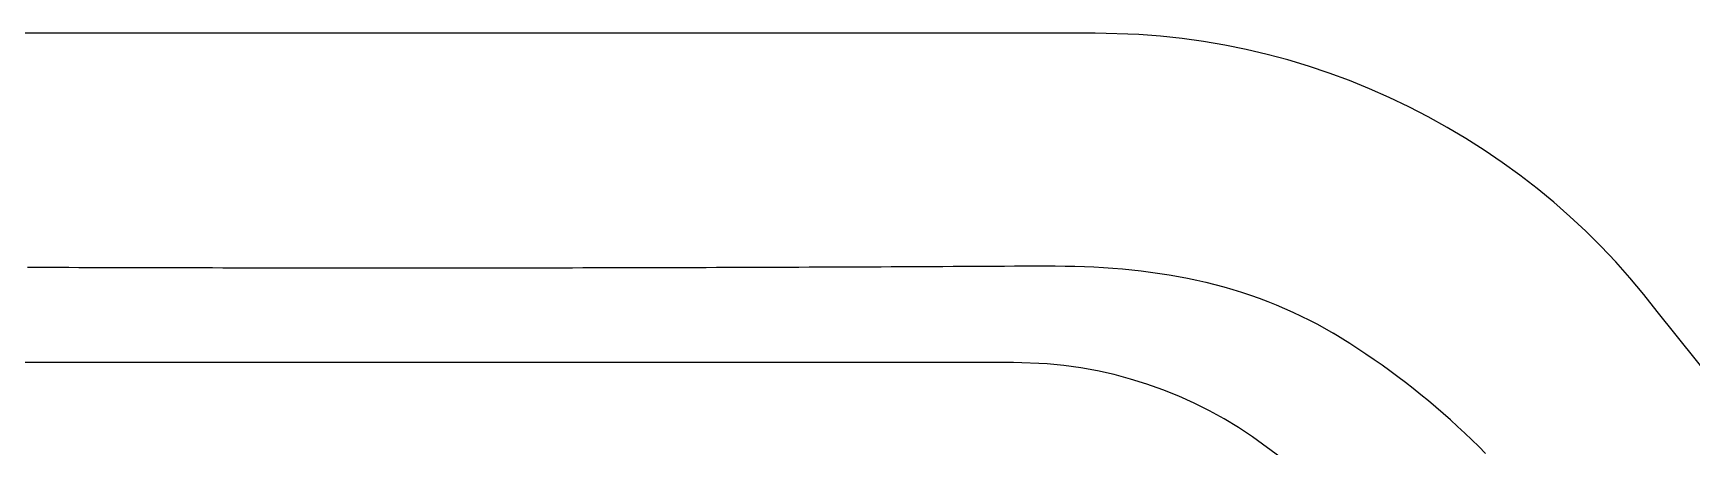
# Model space of a CAD drawing. Extents: x 941 to 1034, y 781 to 934.
# Drawn here: x 985.92 to 995.07, y 808.32 to 810.6 of the extents above; entities that cross this region are included whole.
import ezdxf

# ---------------------------------------------------------------- set-up
doc = ezdxf.new("R2010")
doc.units = 0
doc.header["$MEASUREMENT"] = 0
doc.layers.add('1', color=4, linetype='Continuous')

# ---------------------------------------------------------------- blocks, each defined once
blk = doc.blocks.new('ENVOY')
at = {"layer": '1', "color": 2, "linetype": 'Continuous'}
blk.add_line((49.9511, 7.2122), (43.1566, 7.2122), dxfattribs=at)
for points in [[(46.4954, 9.0269), (46.3061, 9.0269), (46.1168, 9.0269), (45.9275, 9.0269), (45.7382, 9.0269), (45.5489, 9.0269), (45.3596, 9.0269), (45.1703, 9.0269), (44.9809, 9.0269), (44.7915, 9.0269), (44.6021, 9.0269), (44.4127, 9.0269), (44.2233, 9.0269), (44.0338, 9.0269), (43.8443, 9.0269), (43.6548, 9.0269), (43.4653, 9.0269), (43.2757, 9.0269), (43.0861, 9.0269), (42.7067, 9.0269)], [(50.401, 9.0269), (50.2055, 9.0269), (50.01, 9.0269), (49.8145, 9.0269), (49.6191, 9.0269), (49.4237, 9.0269), (49.2283, 9.0269), (49.033, 9.0269), (48.8377, 9.0269), (48.6424, 9.0269), (48.4471, 9.0269), (48.2519, 9.0269), (48.0567, 9.0269), (47.8615, 9.0269), (47.6663, 9.0269), (47.4711, 9.0269), (47.276, 9.0269), (47.0808, 9.0269), (46.8857, 9.0269), (46.4954, 9.0269)], [(53.5005, 7.493), (53.4267, 7.5868), (53.3505, 7.6779), (53.2718, 7.7665), (53.1905, 7.8526), (53.1064, 7.9362), (53.0196, 8.0172), (52.93, 8.0957), (52.8378, 8.1715), (52.7432, 8.2446), (52.6462, 8.3149), (52.5471, 8.3823), (52.4459, 8.4467), (52.3428, 8.5081), (52.2378, 8.5663), (52.1313, 8.6213), (52.0232, 8.673), (51.9137, 8.7212), (51.8029, 8.7661), (51.691, 8.8074), (51.578, 8.8451), (51.4639, 8.8794), (51.3489, 8.91), (51.2329, 8.9372), (51.1162, 8.9607), (50.9986, 8.9807), (50.8803, 8.9972), (50.7613, 9.01), (50.6417, 9.0192), (50.401, 9.0269)], [(53.8294, 7.0843), (53.5005, 7.493)], [(51.2685, 6.8024), (51.1916, 6.8532), (51.1123, 6.9011), (51.0307, 6.9461), (50.9472, 6.9878), (50.8617, 7.0263), (50.7746, 7.0614), (50.686, 7.093), (50.5961, 7.1209), (50.5052, 7.1452), (50.4135, 7.1658), (50.3213, 7.1826), (50.2287, 7.1956), (50.136, 7.2049), (49.9512, 7.2123)], [(51.4271, 6.6862), (51.2685, 6.8024)]]:
    blk.add_lwpolyline(points, dxfattribs=at)
at = {"layer": '1', "color": 3, "linetype": 'Continuous'}
for points in [[(44.5121, 7.7375), (44.5688, 7.7373), (44.6255, 7.7371), (44.6822, 7.7369), (44.7389, 7.7367), (44.7957, 7.7365), (44.8524, 7.7364), (44.9091, 7.7362), (44.9658, 7.736), (45.0225, 7.7359), (45.0792, 7.7357), (45.136, 7.7356), (45.1927, 7.7354), (45.2494, 7.7353), (45.3061, 7.7352), (45.3628, 7.7351), (45.4195, 7.7349), (45.4763, 7.7348), (45.533, 7.7347), (45.5897, 7.7346), (45.6464, 7.7345), (45.7031, 7.7344), (45.7598, 7.7344), (45.8166, 7.7343), (45.8733, 7.7342), (45.93, 7.7341), (45.9867, 7.7341), (46.0434, 7.734), (46.1001, 7.734), (46.1569, 7.7339), (46.2136, 7.7339), (46.2703, 7.7339), (46.327, 7.7338), (46.3837, 7.7338), (46.4404, 7.7338), (46.4972, 7.7338), (46.5539, 7.7338), (46.6106, 7.7338), (46.6673, 7.7338), (46.724, 7.7338), (46.7807, 7.7338), (46.8375, 7.7339), (46.8942, 7.7339), (46.9509, 7.7339), (47.0076, 7.734), (47.0643, 7.734), (47.121, 7.7341), (47.1778, 7.7341), (47.2345, 7.7342), (47.2912, 7.7343), (47.3479, 7.7344), (47.4046, 7.7344), (47.4613, 7.7345), (47.5181, 7.7346), (47.5748, 7.7347), (47.6315, 7.7348), (47.6882, 7.735), (47.7449, 7.7351), (47.8016, 7.7352), (47.8584, 7.7353), (47.9151, 7.7355), (47.9718, 7.7356), (48.0285, 7.7357), (48.0852, 7.7359), (48.1419, 7.7361), (48.1987, 7.7362), (48.2554, 7.7364), (48.3121, 7.7366), (48.3688, 7.7368), (48.4255, 7.7369), (48.4822, 7.7371), (48.539, 7.7373), (48.5957, 7.7375), (48.6524, 7.7377), (48.7091, 7.738), (48.7658, 7.7382), (48.8225, 7.7384), (48.8793, 7.7386), (48.936, 7.7389), (48.9927, 7.7391), (49.0494, 7.7394), (49.1061, 7.7396), (49.1628, 7.7399), (49.2196, 7.7402), (49.2763, 7.7404), (49.333, 7.7407), (49.3897, 7.741), (49.4464, 7.7413), (49.5031, 7.7416), (49.5598, 7.7419), (49.6166, 7.7422), (49.6734, 7.7425), (49.7302, 7.7428), (49.787, 7.7431), (49.8436, 7.7435), (49.8999, 7.7438), (49.9561, 7.7441), (50.0122, 7.7442), (50.0683, 7.7442), (50.1242, 7.7441), (50.18, 7.7439), (50.2356, 7.7434), (50.2891, 7.7427), (50.3416, 7.7413), (50.3941, 7.7392), (50.4465, 7.7363), (50.4988, 7.7327), (50.5509, 7.7283), (50.6029, 7.7232), (50.6547, 7.7174), (50.7063, 7.7107), (50.7578, 7.7033), (50.809, 7.6951), (50.86, 7.686), (50.9107, 7.6761), (50.9611, 7.6654), (51.0112, 7.6539), (51.0611, 7.6415), (51.1105, 7.6282), (51.1597, 7.6141), (51.2084, 7.5991), (51.2568, 7.5831), (51.3047, 7.5663), (51.3522, 7.5485), (51.3993, 7.5299), (51.4458, 7.5103), (51.4918, 7.4898), (51.5372, 7.4683), (51.5821, 7.446), (51.6263, 7.4227), (51.7129, 7.3733)], [(52.5543, 6.7101), (52.5165, 6.7482), (52.4782, 6.7857), (52.4394, 6.8228), (52.4001, 6.8594), (52.3604, 6.8955), (52.3202, 6.9311), (52.2795, 6.9661), (52.2384, 7.0007), (52.1969, 7.0347), (52.155, 7.0682), (52.1126, 7.1011), (52.0698, 7.1335), (52.0266, 7.1654), (51.983, 7.1967), (51.9389, 7.2275), (51.8945, 7.2577), (51.8497, 7.2874), (51.8045, 7.3165), (51.7129, 7.3733)]]:
    blk.add_lwpolyline(points, dxfattribs=at)

msp = doc.modelspace()

# ---------------------------------------------------------------- block references
at = {"layer": '1'}
msp.add_blockref('ENVOY', (941.3783, 801.5681), dxfattribs=at)

doc.saveas('drawing.dxf')
